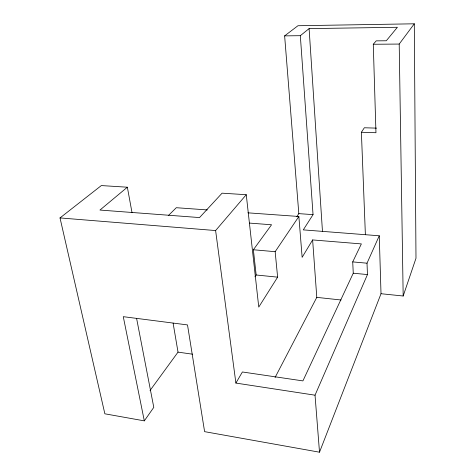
<?xml version="1.0" encoding="UTF-8"?>
<svg xmlns="http://www.w3.org/2000/svg" width="476" height="476" viewBox="0 0 476 476"><rect width="100%" height="100%" fill="white"/><g stroke="black" fill="none" stroke-linecap="round" stroke-linejoin="round"><path stroke-width="0.71" d="M132.025 212.671L127.354 187.211L101.329 185.569L60.012 217.925L104.863 413.805L144.311 420.861L123.272 316.671L187.508 324.918L204.603 431.649L319.509 452.2L381.014 293.722L403.178 296.012L415.988 258.248L414.298 23.8L297.952 25.734L284.63 35.878L298.821 213.635L296.75 216.687M319.509 452.2L315.029 395.187L367.454 274.569L367.014 263.192L379.259 235.781L303.277 229.884L313.047 214.634L300.326 35.688L309.102 28.614L397.4 27.275L386.292 40.769L376.213 40.859L373.279 44.262L375.963 132.727L361.391 132.268L365.384 234.704M247.919 212.837L298.868 216.485L302.135 257.332L312.625 239.928L361.367 243.914L352.716 261.901L353.257 273.212L302.914 380.901L242.391 371.982L235.894 383.073L315.029 395.187M275.045 377.545L316.79 297.369L312.625 239.928M298.868 216.485L275.158 251.691L277.621 277.151L258.76 307.079L246.259 194.708L222.078 193.179L199.539 217.574L99.954 210.053L127.354 187.211M361.391 132.268L364.336 127.77L376.558 128.133M254.91 276.83L256.159 274.991L253.369 249.757L271.552 224.767L249.46 223.083M144.311 420.861L153.79 407.361L136.624 318.545M150.023 390.516L178.024 352.127L173.109 323.15M403.178 296.012L399.203 44.06L414.298 23.8M235.894 383.073L215.61 230.557L246.259 194.708M168.415 215.527L176.293 207.709L207.31 209.928M284.63 35.878L300.326 35.688M373.279 44.262L399.203 44.06M298.821 213.635L313.047 214.634M60.012 217.925L215.61 230.557M253.369 249.757L275.158 251.691M352.716 261.901L367.014 263.192M353.257 273.212L367.454 274.569M256.159 274.991L277.621 277.151M316.79 297.369L341.036 299.993M178.024 352.127L192.655 354.209M309.102 28.614L322.466 231.378M379.259 235.781L381.014 293.722"/></g></svg>
